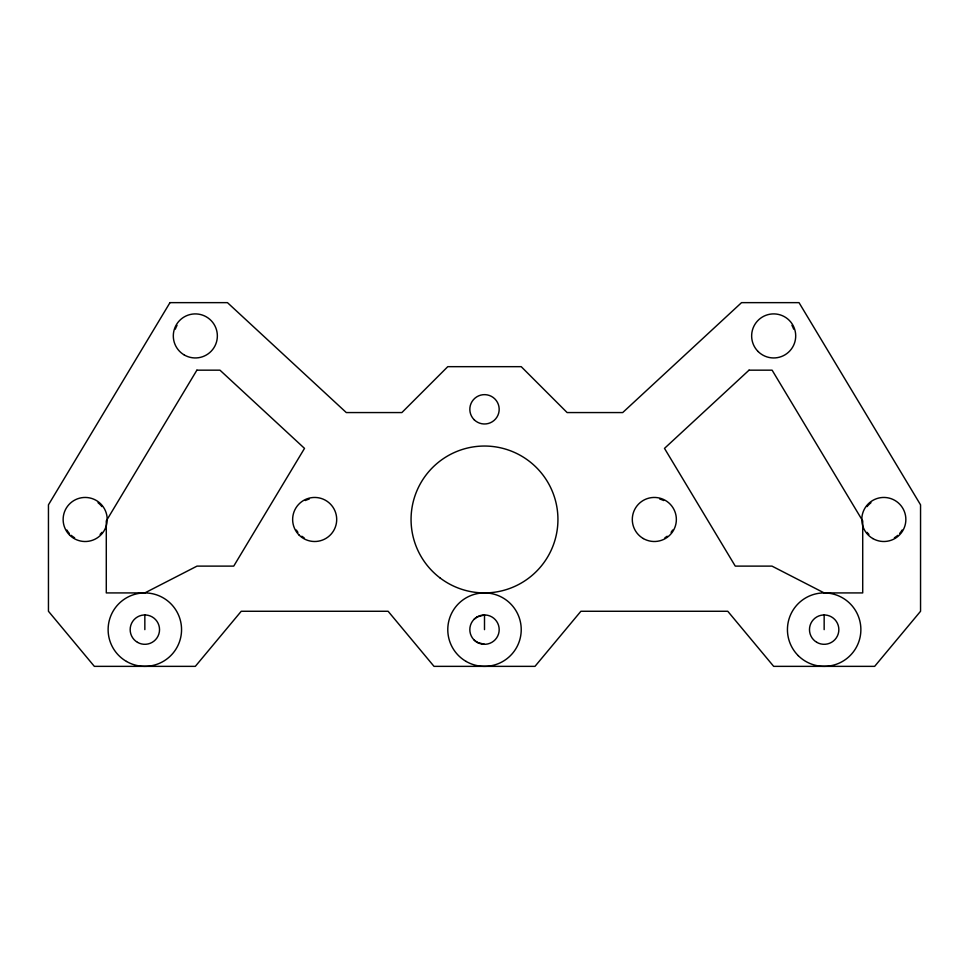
<?xml version="1.0" encoding="UTF-8"?>
<svg xmlns="http://www.w3.org/2000/svg" width="969" height="969" viewBox="0 0 969 969"><rect width="100%" height="100%" fill="white"/><g stroke="black" fill="none" stroke-linecap="round" stroke-linejoin="round"><path stroke-width="1.45" d="M474.12 619.252L477.16 616.914L484.5 614.952L484.5 629.632M484.5 644.324L477.16 642.35L474.12 640.024M824.159 614.952L824.159 629.632M144.841 614.952L144.841 629.632M672.619 530.031A21.112 21.112 0 0 1 671.081 532.332M667.181 536.22A21.112 21.112 0 0 1 664.891 537.759M659.792 499.083A21.112 21.112 0 0 1 663.668 500.537M902.115 530.031A21.112 21.112 0 0 1 899.704 533.398M897.754 535.348A21.112 21.112 0 0 1 894.387 537.759M868.902 534.404A21.112 21.112 0 0 1 867.073 532.332M867.073 506.617A21.112 21.112 0 0 1 870.974 502.729M791.952 325.378A21.112 21.112 0 0 1 793.659 329.145M304.109 537.759A21.112 21.112 0 0 1 301.819 536.22M297.919 532.332A21.112 21.112 0 0 1 296.381 530.031M305.332 500.537A21.112 21.112 0 0 1 309.208 499.083M101.927 532.332A21.112 21.112 0 0 1 100.098 534.404M74.613 537.759A21.112 21.112 0 0 1 71.246 535.348M69.296 533.398A21.112 21.112 0 0 1 66.885 530.031M98.026 502.729A21.112 21.112 0 0 1 101.927 506.617M175.341 329.145A21.112 21.112 0 0 1 177.048 325.378M169.975 302.643L48.45 504.837L48.45 611.269L94.344 666.357L195.326 666.357L241.233 611.269L388.109 611.269L434.015 666.357L534.985 666.357L580.891 611.269L727.767 611.269L773.674 666.357L874.656 666.357L920.55 611.269L920.55 504.837L799.025 302.643L741.539 302.643L622.704 412.564L567.119 412.564L521.225 366.67L447.775 366.67L401.881 412.564L346.296 412.564L227.461 302.643L169.975 302.643M196.889 370.17L106.287 520.934L106.287 592.919L144.841 592.919L197.022 566.114L233.735 566.114L304.508 448.381L219.963 370.17L196.889 370.17M749.037 370.17L664.492 448.381L735.265 566.114L771.978 566.114L824.159 592.919L862.713 592.919L862.713 520.934L772.111 370.17L749.037 370.17M477.16 642.35A14.692 14.692 0 0 0 499.192 629.632A14.692 14.692 0 0 0 477.16 616.914A14.692 14.692 0 0 0 477.16 642.35M439.793 577.742A73.438 73.438 0 0 0 557.308 529.062A73.438 73.438 0 0 0 456.399 451.627A73.438 73.438 0 0 0 439.793 577.742M466.137 661.439A36.725 36.725 0 0 0 521.225 629.632A36.725 36.725 0 0 0 466.137 597.837A36.725 36.725 0 0 0 466.137 661.439M474.12 419.698A14.692 14.692 0 0 0 498.684 413.121A14.692 14.692 0 0 0 480.697 395.134A14.692 14.692 0 0 0 474.12 419.698M816.819 642.35A14.692 14.692 0 0 0 838.851 629.632A14.692 14.692 0 0 0 816.819 616.914A14.692 14.692 0 0 0 816.819 642.35M798.19 655.601A36.725 36.725 0 0 0 859.624 639.14A36.725 36.725 0 0 0 814.65 594.167A36.725 36.725 0 0 0 798.19 655.601M126.479 661.439A36.725 36.725 0 0 0 181.554 629.632A36.725 36.725 0 0 0 126.479 597.837A36.725 36.725 0 0 0 126.479 661.439M137.501 642.35A14.692 14.692 0 0 0 159.534 629.632A14.692 14.692 0 0 0 137.501 616.914A14.692 14.692 0 0 0 137.501 642.35M643.319 538.558A22.033 22.033 0 0 0 676.362 519.481A22.033 22.033 0 0 0 643.319 500.392A22.033 22.033 0 0 0 643.319 538.558M872.815 538.558A22.033 22.033 0 0 0 905.858 519.481A22.033 22.033 0 0 0 872.815 500.392A22.033 22.033 0 0 0 872.815 538.558M758.097 351.505A22.033 22.033 0 0 0 794.955 341.633A22.033 22.033 0 0 0 767.969 314.646A22.033 22.033 0 0 0 758.097 351.505M299.094 535.058A22.033 22.033 0 0 0 335.952 525.174A22.033 22.033 0 0 0 308.966 498.199A22.033 22.033 0 0 0 299.094 535.058M69.586 535.058A22.033 22.033 0 0 0 106.457 525.174A22.033 22.033 0 0 0 79.47 498.199A22.033 22.033 0 0 0 69.586 535.058M184.316 355.005A22.033 22.033 0 0 0 217.359 335.928A22.033 22.033 0 0 0 184.316 316.851A22.033 22.033 0 0 0 184.316 355.005"/></g></svg>
